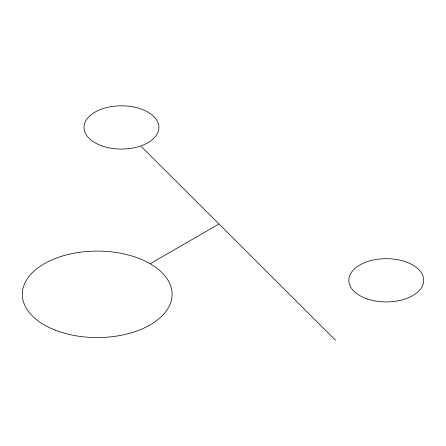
<?xml version="1.0" encoding="UTF-8"?>
<svg xmlns="http://www.w3.org/2000/svg" width="446" height="446" viewBox="0 0 446 446"><rect width="100%" height="100%" fill="white"/><g stroke="black" fill="none" stroke-linecap="round" stroke-linejoin="round"><path stroke-width="0.67" d="M150.151 263.748L218.557 224.254M141.326 146.544L335.503 340.187M55.215 330.129A74.895 43.24 0 0 0 171.894 297.41A74.895 43.24 0 0 0 64.469 255.43A74.895 43.24 0 0 0 55.215 330.129M367.532 299.032A37.447 21.62 0 0 0 423.7 280.311A37.447 21.62 0 0 0 367.532 261.585A37.447 21.62 0 0 0 367.532 299.032M102.742 146.16A37.447 21.62 0 0 0 158.91 127.433A37.447 21.62 0 0 0 102.742 108.713A37.447 21.62 0 0 0 102.742 146.16"/></g></svg>
